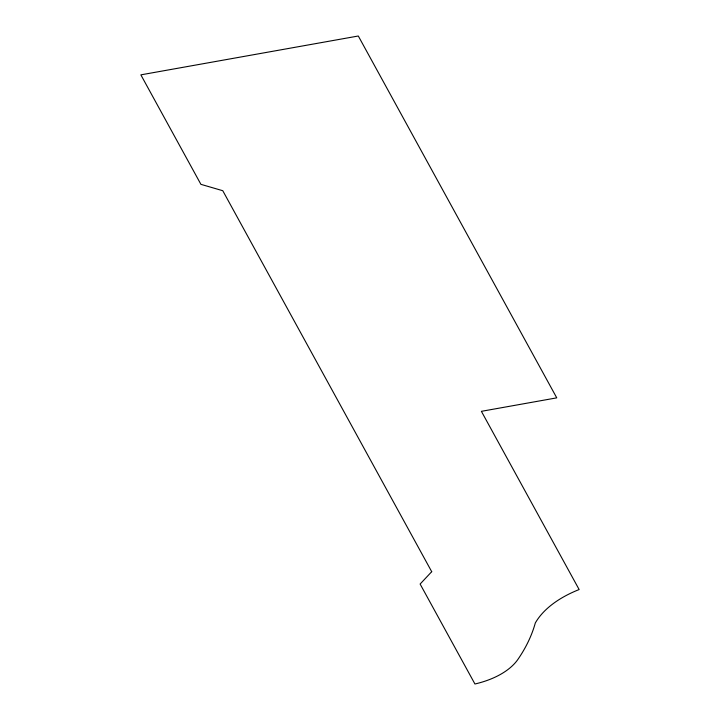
<?xml version="1.0" encoding="UTF-8"?>
<svg xmlns="http://www.w3.org/2000/svg" width="720" height="720" viewBox="0 0 720 720"><rect width="100%" height="100%" fill="white"/><g stroke="black" fill="none" stroke-linecap="round" stroke-linejoin="round"><path stroke-width="1.08" d="M431.712 571.689L420.12 584.046L474.939 684A77.058 43.308 -0.5 0 0 517.563 659.898A310.023 174.258 -0.5 0 0 535.302 622.998A114.651 64.44 -0.5 0 1 579.141 589.545L481.392 411.327L556.758 397.854L358.308 36L140.859 74.853L200.907 184.338L222.777 190.719L431.712 571.689"/></g></svg>
